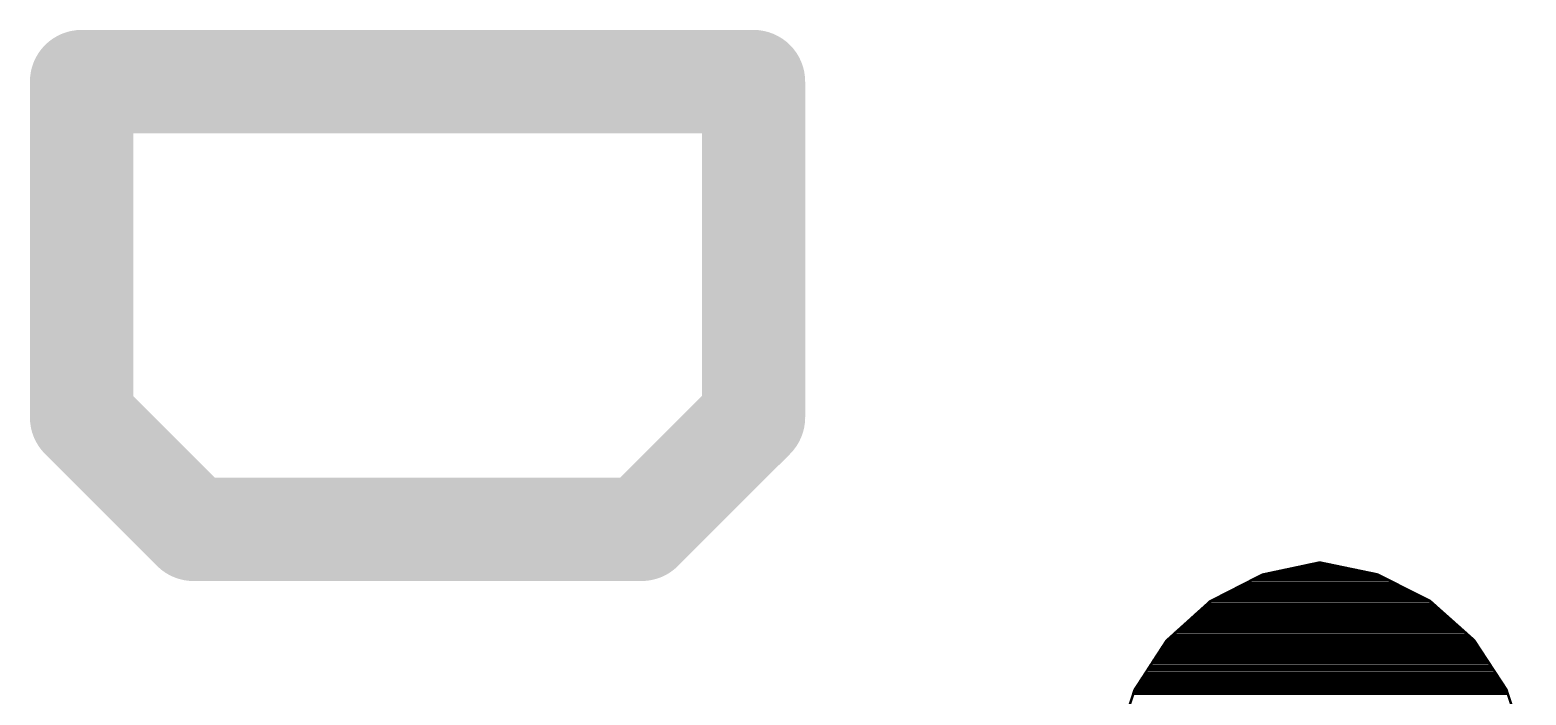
# Model space of a CAD drawing. Extents: x -1.3 to 17.8, y 13.1 to 34.3.
# Drawn here: x 13.334 to 14.806, y 18.904 to 19.558 of the extents above; entities that cross this region are included whole.
import ezdxf

# ---------------------------------------------------------------- set-up
doc = ezdxf.new("R2010")
doc.units = 0
doc.layers.add('17', color=82, linetype='CONTINUOUS')
doc.layers.add('26', color=140, linetype='CONTINUOUS')

msp = doc.modelspace()

# ---------------------------------------------------------------- linework, layer by layer
at = {"layer": '17', "const_width": 0.0025}
for points in [[(14.5467, 19.022), (14.6032, 19.034)], [(14.5811, 19.0293), (14.6259, 19.0293)], [(14.593, 19.0318), (14.6137, 19.0318)], [(14.6032, 19.034), (14.66, 19.0222)], [(14.4953, 18.9957), (14.5467, 19.022)], [(14.5312, 19.014), (14.6761, 19.014)], [(14.5362, 19.0166), (14.6711, 19.0166)], [(14.5412, 19.0191), (14.666, 19.0191)], [(14.5461, 19.0217), (14.661, 19.0217)], [(14.5572, 19.0242), (14.6503, 19.0242)], [(14.5692, 19.0267), (14.6381, 19.0267)], [(14.66, 19.0222), (14.7117, 18.9961)], [(14.5063, 19.0013), (14.7013, 19.0013)], [(14.5113, 19.0039), (14.6963, 19.0039)], [(14.5163, 19.0064), (14.6912, 19.0064)], [(14.5213, 19.009), (14.6862, 19.009)], [(14.5262, 19.0115), (14.6812, 19.0115)], [(14.4524, 18.957), (14.4953, 18.9957)], [(14.4846, 18.9861), (14.7229, 18.9861)], [(14.4874, 18.9886), (14.7201, 18.9886)], [(14.4903, 18.9912), (14.7172, 18.9912)], [(14.4931, 18.9937), (14.7144, 18.9937)], [(14.4964, 18.9963), (14.7114, 18.9963)], [(14.5013, 18.9988), (14.7063, 18.9988)], [(14.7117, 18.9961), (14.755, 18.9575)], [(14.4677, 18.9708), (14.74, 18.9708)], [(14.4705, 18.9734), (14.7371, 18.9734)], [(14.4734, 18.9759), (14.7343, 18.9759)], [(14.4762, 18.9785), (14.7315, 18.9785)], [(14.479, 18.981), (14.7286, 18.981)], [(14.4818, 18.9836), (14.7258, 18.9836)], [(14.421, 18.9086), (14.4524, 18.957)], [(14.4515, 18.9556), (14.7562, 18.9556)], [(14.4536, 18.9581), (14.7542, 18.9581)], [(14.4564, 18.9607), (14.7514, 18.9607)], [(14.4593, 18.9632), (14.7485, 18.9632)], [(14.4621, 18.9658), (14.7457, 18.9658)], [(14.4649, 18.9683), (14.7428, 18.9683)], [(14.755, 18.9575), (14.7868, 18.909)], [(14.4416, 18.9404), (14.7662, 18.9404)], [(14.4432, 18.9429), (14.7645, 18.9429)], [(14.4449, 18.9454), (14.7629, 18.9454)], [(14.4465, 18.948), (14.7612, 18.948)], [(14.4482, 18.9505), (14.7595, 18.9505)], [(14.4498, 18.9531), (14.7579, 18.9531)], [(14.4334, 18.9277), (14.7745, 18.9277)], [(14.435, 18.9302), (14.7729, 18.9302)], [(14.4366, 18.9327), (14.7712, 18.9327)], [(14.4383, 18.9353), (14.7695, 18.9353)], [(14.4399, 18.9378), (14.7679, 18.9378)], [(14.4235, 18.9124), (14.7845, 18.9124)], [(14.4251, 18.915), (14.7828, 18.915)], [(14.4268, 18.9175), (14.7812, 18.9175)], [(14.4284, 18.92), (14.7795, 18.92)], [(14.4301, 18.9226), (14.7779, 18.9226)], [(14.4317, 18.9251), (14.7762, 18.9251)], [(14.4032, 18.8537), (14.421, 18.9086)], [(14.4198, 18.9048), (14.7881, 18.9048)], [(14.4206, 18.9073), (14.7873, 18.9073)], [(14.4218, 18.9099), (14.7862, 18.9099)], [(14.7868, 18.909), (14.8049, 18.8539)]]:
    msp.add_lwpolyline(points, dxfattribs=at)
at = {"layer": '17', "const_width": 0.0013}
for points in [[(14.5811, 19.0299, 1), (14.5811, 19.0286)], [(14.593, 19.0325, 1), (14.593, 19.0312)], [(14.6033, 19.0346, 1), (14.6031, 19.0334)], [(14.6033, 19.0334, 1), (14.6031, 19.0346)], [(14.6137, 19.0312, 1), (14.6137, 19.0325)], [(14.6259, 19.0286, 1), (14.6259, 19.0299)], [(14.5312, 19.0147, 1), (14.5312, 19.0134)], [(14.5362, 19.0172, 1), (14.5362, 19.0159)], [(14.5412, 19.0198, 1), (14.5412, 19.0185)], [(14.5461, 19.0223, 1), (14.5461, 19.021)], [(14.5466, 19.0226, 1), (14.5469, 19.0213)], [(14.547, 19.0214, 1), (14.5464, 19.0225)], [(14.5572, 19.0248, 1), (14.5572, 19.0236)], [(14.5692, 19.0274, 1), (14.5692, 19.0261)], [(14.6381, 19.0261, 1), (14.6381, 19.0274)], [(14.6503, 19.0236, 1), (14.6503, 19.0248)], [(14.6603, 19.0227, 1), (14.6597, 19.0216)], [(14.6598, 19.0216, 1), (14.6601, 19.0228)], [(14.661, 19.021, 1), (14.661, 19.0223)], [(14.666, 19.0185, 1), (14.666, 19.0198)], [(14.6711, 19.0159, 1), (14.6711, 19.0172)], [(14.6761, 19.0134, 1), (14.6761, 19.0147)], [(14.5063, 19.002, 1), (14.5063, 19.0007)], [(14.5113, 19.0045, 1), (14.5113, 19.0032)], [(14.5163, 19.0071, 1), (14.5163, 19.0058)], [(14.5213, 19.0096, 1), (14.5213, 19.0083)], [(14.5262, 19.0121, 1), (14.5262, 19.0109)], [(14.6812, 19.0109, 1), (14.6812, 19.0121)], [(14.6862, 19.0083, 1), (14.6862, 19.0096)], [(14.6912, 19.0058, 1), (14.6912, 19.0071)], [(14.6963, 19.0032, 1), (14.6963, 19.0045)], [(14.7013, 19.0007, 1), (14.7013, 19.002)], [(14.4846, 18.9867, 1), (14.4846, 18.9855)], [(14.4874, 18.9893, 1), (14.4874, 18.988)], [(14.4903, 18.9918, 1), (14.4903, 18.9905)], [(14.4931, 18.9943, 1), (14.4931, 18.9931)], [(14.495, 18.9963, 1), (14.4956, 18.9951)], [(14.4957, 18.9952, 1), (14.4949, 18.9962)], [(14.4964, 18.9969, 1), (14.4964, 18.9956)], [(14.5013, 18.9994, 1), (14.5013, 18.9982)], [(14.7063, 18.9982, 1), (14.7063, 18.9994)], [(14.7122, 18.9965, 1), (14.7113, 18.9956)], [(14.7114, 18.9956, 1), (14.7114, 18.9969)], [(14.7115, 18.9955, 1), (14.712, 18.9966)], [(14.7144, 18.9931, 1), (14.7144, 18.9943)], [(14.7172, 18.9905, 1), (14.7172, 18.9918)], [(14.7201, 18.988, 1), (14.7201, 18.9893)], [(14.7229, 18.9855, 1), (14.7229, 18.9867)], [(14.4677, 18.9715, 1), (14.4677, 18.9702)], [(14.4705, 18.974, 1), (14.4705, 18.9728)], [(14.4734, 18.9766, 1), (14.4734, 18.9753)], [(14.4762, 18.9791, 1), (14.4762, 18.9778)], [(14.479, 18.9816, 1), (14.479, 18.9804)], [(14.4818, 18.9842, 1), (14.4818, 18.9829)], [(14.7258, 18.9829, 1), (14.7258, 18.9842)], [(14.7286, 18.9804, 1), (14.7286, 18.9816)], [(14.7315, 18.9778, 1), (14.7315, 18.9791)], [(14.7343, 18.9753, 1), (14.7343, 18.9766)], [(14.7371, 18.9728, 1), (14.7371, 18.974)], [(14.74, 18.9702, 1), (14.74, 18.9715)], [(14.4515, 18.9562, 1), (14.4515, 18.955)], [(14.452, 18.9575, 1), (14.4528, 18.9566)], [(14.4529, 18.9567, 1), (14.4519, 18.9574)], [(14.4536, 18.9588, 1), (14.4536, 18.9575)], [(14.4564, 18.9613, 1), (14.4564, 18.96)], [(14.4593, 18.9639, 1), (14.4593, 18.9626)], [(14.4621, 18.9664, 1), (14.4621, 18.9651)], [(14.4649, 18.9689, 1), (14.4649, 18.9677)], [(14.7428, 18.9677, 1), (14.7428, 18.9689)], [(14.7457, 18.9651, 1), (14.7457, 18.9664)], [(14.7485, 18.9626, 1), (14.7485, 18.9639)], [(14.7514, 18.96, 1), (14.7514, 18.9613)], [(14.7542, 18.9575, 1), (14.7542, 18.9588)], [(14.7555, 18.9578, 1), (14.7545, 18.9571)], [(14.7546, 18.957, 1), (14.7554, 18.9579)], [(14.7562, 18.955, 1), (14.7562, 18.9562)], [(14.4416, 18.941, 1), (14.4416, 18.9397)], [(14.4432, 18.9435, 1), (14.4432, 18.9423)], [(14.4449, 18.9461, 1), (14.4449, 18.9448)], [(14.4465, 18.9486, 1), (14.4465, 18.9473)], [(14.4482, 18.9512, 1), (14.4482, 18.9499)], [(14.4498, 18.9537, 1), (14.4498, 18.9524)], [(14.7579, 18.9524, 1), (14.7579, 18.9537)], [(14.7595, 18.9499, 1), (14.7595, 18.9512)], [(14.7612, 18.9473, 1), (14.7612, 18.9486)], [(14.7629, 18.9448, 1), (14.7629, 18.9461)], [(14.7645, 18.9423, 1), (14.7645, 18.9435)], [(14.7662, 18.9397, 1), (14.7662, 18.941)], [(14.4334, 18.9283, 1), (14.4334, 18.927)], [(14.435, 18.9308, 1), (14.435, 18.9296)], [(14.4366, 18.9334, 1), (14.4366, 18.9321)], [(14.4383, 18.9359, 1), (14.4383, 18.9346)], [(14.4399, 18.9385, 1), (14.4399, 18.9372)], [(14.7679, 18.9372, 1), (14.7679, 18.9385)], [(14.7695, 18.9346, 1), (14.7695, 18.9359)], [(14.7712, 18.9321, 1), (14.7712, 18.9334)], [(14.7729, 18.9296, 1), (14.7729, 18.9308)], [(14.7745, 18.927, 1), (14.7745, 18.9283)], [(14.4235, 18.913, 1), (14.4235, 18.9118)], [(14.4251, 18.9156, 1), (14.4251, 18.9143)], [(14.4268, 18.9181, 1), (14.4268, 18.9169)], [(14.4284, 18.9207, 1), (14.4284, 18.9194)], [(14.4301, 18.9232, 1), (14.4301, 18.9219)], [(14.4317, 18.9258, 1), (14.4317, 18.9245)], [(14.7762, 18.9245, 1), (14.7762, 18.9258)], [(14.7779, 18.9219, 1), (14.7779, 18.9232)], [(14.7795, 18.9194, 1), (14.7795, 18.9207)], [(14.7812, 18.9169, 1), (14.7812, 18.9181)], [(14.7828, 18.9143, 1), (14.7828, 18.9156)], [(14.7845, 18.9118, 1), (14.7845, 18.913)], [(14.4198, 18.9054, 1), (14.4198, 18.9042)], [(14.4206, 18.908, 1), (14.4206, 18.9067)], [(14.4205, 18.9089, 1), (14.4215, 18.9082)], [(14.4216, 18.9084, 1), (14.4204, 18.9088)], [(14.4218, 18.9105, 1), (14.4218, 18.9092)], [(14.7862, 18.9092, 1), (14.7862, 18.9105)], [(14.7874, 18.9092, 1), (14.7862, 18.9088)], [(14.7862, 18.9086, 1), (14.7873, 18.9093)], [(14.7873, 18.9067, 1), (14.7873, 18.908)], [(14.7881, 18.9042, 1), (14.7881, 18.9054)]]:
    msp.add_lwpolyline(points, format="xyb", dxfattribs=at)
at = {"layer": '26', "const_width": 0.1016}
for points in [[(13.3852, 19.5072), (14.0462, 19.5072)], [(13.3852, 19.1767), (13.3852, 19.5072)], [(14.0462, 19.5072), (14.0462, 19.1767)], [(13.4954, 19.0666), (13.3852, 19.1767)], [(14.0462, 19.1767), (13.936, 19.0666)], [(13.936, 19.0666), (13.4954, 19.0666)]]:
    msp.add_lwpolyline(points, dxfattribs=at)
at = {"layer": '26', "const_width": 0.0508}
for points in [[(13.3852, 19.5326, 1), (13.3852, 19.4818)], [(13.4106, 19.5072, 1), (13.3598, 19.5072)], [(14.0716, 19.5072, 1), (14.0208, 19.5072)], [(14.0462, 19.4818, 1), (14.0462, 19.5326)], [(13.4032, 19.1947, 1), (13.3673, 19.1588)], [(14.0642, 19.1588, 1), (14.0282, 19.1947)], [(13.3598, 19.1767, 1), (13.4106, 19.1767)], [(14.0208, 19.1767, 1), (14.0716, 19.1767)], [(13.4954, 19.092, 1), (13.4954, 19.0412)], [(13.4774, 19.0486, 1), (13.5134, 19.0845)], [(13.9181, 19.0845, 1), (13.954, 19.0486)], [(13.936, 19.0412, 1), (13.936, 19.092)]]:
    msp.add_lwpolyline(points, format="xyb", dxfattribs=at)

doc.saveas('drawing.dxf')
